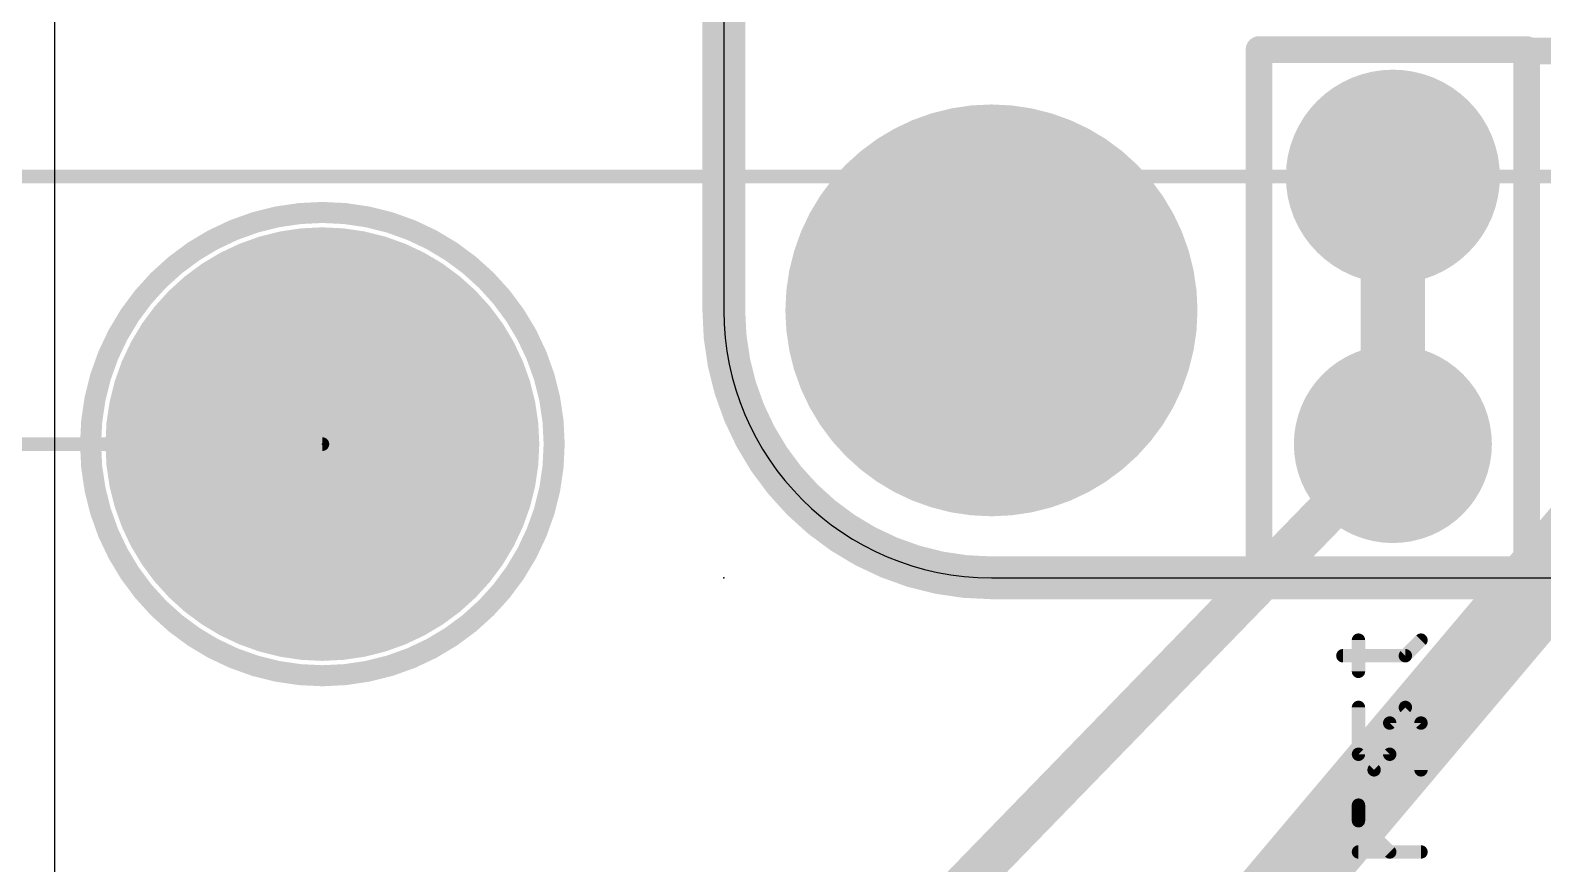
# Model space of a CAD drawing. Extents: x -40.9 to 40.6, y -25.5 to 30.2.
# Drawn here: x -31.98 to -17.63, y -14.15 to -6.23 of the extents above; entities that cross this region are included whole.
import ezdxf

# ---------------------------------------------------------------- set-up
doc = ezdxf.new("R2010")
doc.units = 0
for name, color, linetype in [('1', 12, 'CONTINUOUS'), ('16', 132, 'CONTINUOUS'), ('17', 110, 'CONTINUOUS'), ('20', 53, 'CONTINUOUS'), ('21', 40, 'CONTINUOUS'), ('23', 53, 'CONTINUOUS'), ('29', 253, 'CONTINUOUS'), ('30', 253, 'CONTINUOUS'), ('41', 12, 'CONTINUOUS'), ('42', 132, 'CONTINUOUS'), ('47', 253, 'CONTINUOUS')]:
    doc.layers.add(name, color=color, linetype=linetype)

# ---------------------------------------------------------------- blocks, each defined once
blk = doc.blocks.new('ROUNDP')
at = {"const_width": 0.5}
blk.add_lwpolyline([(0, -0.25, 1), (0, 0.25, 1), (0, -0.25)], format="xyb", dxfattribs=at)

msp = doc.modelspace()

# ---------------------------------------------------------------- linework, layer by layer
at = {"layer": '1'}
for points, const_width in [([(-22.866, -17.696), (-16.51, -10.16)], 0.8128), ([(-26.366, -17.696), (-19.05, -10.16)], 0.4064)]:
    msp.add_lwpolyline(points, dxfattribs=dict(at, const_width=const_width))
at = {"layer": '1', "const_width": 0.2032}
msp.add_lwpolyline([(-18.9771, -10.2308, 1), (-19.1229, -10.0892)], format="xyb", dxfattribs=at)
at = {"layer": '16', "const_width": 0.4064}
msp.add_lwpolyline([(-19.05, -10.16), (-19.05, -7.62)], dxfattribs=at)
at = {"layer": '16', "const_width": 0.2032}
for points in [[(-18.9484, -7.62, 1), (-19.1516, -7.62)], [(-19.1516, -10.16, 1), (-18.9484, -10.16)]]:
    msp.add_lwpolyline(points, format="xyb", dxfattribs=at)
at = {"layer": '20'}
msp.add_line((-31.75, -22.86), (-31.75, 22.86), dxfattribs=at)
at = {"layer": '21'}
for p, q in [((-25.4, -2.286), (-25.4, -8.89)), ((-22.86, -11.43), (22.86, -11.43))]:
    msp.add_line(p, q, dxfattribs=at)
for points, const_width in [([(-25.4, -8.89), (-25.4, 8.89)], 0.4064), ([(-17.78, -6.4135), (-20.32, -6.4135)], 0.254), ([(-20.32, -6.4135), (-20.32, -11.43)], 0.254), ([(-17.8054, -6.4262), (-16.0274, -6.4262)], 0.254), ([(-17.78, -11.303), (-17.78, -6.4135)], 0.254), ([(-19.05, -10.16), (-19.05, -7.62)], 0.4064), ([(22.86, -11.43), (-22.86, -11.43)], 0.4064), ([(-19.3765, -12.3184), (-19.3765, -12.0218)], 0.127), ([(-18.9316, -12.1701), (-18.7833, -12.0218)], 0.127), ([(-19.5248, -12.1701), (-18.9316, -12.1701)], 0.127), ([(-19.3765, -13.1056), (-19.3765, -12.6607)], 0.127), ([(-18.9316, -12.6607), (-19.0799, -12.809)], 0.127), ([(-18.7833, -12.809), (-18.9316, -12.6607)], 0.127), ([(-19.0799, -12.809), (-19.0799, -13.1056)], 0.127), ([(-18.7833, -13.2539), (-18.7833, -12.809)], 0.127), ([(-19.2282, -13.2539), (-19.3765, -13.1056)], 0.127), ([(-19.0799, -13.1056), (-19.2282, -13.2539)], 0.127), ([(-19.3765, -13.7369), (-19.3765, -13.5886)], 0.127), ([(-19.0799, -14.0335), (-19.3765, -13.7369)], 0.127), ([(-18.7833, -14.0335), (-19.3765, -14.0335)], 0.127)]:
    msp.add_lwpolyline(points, dxfattribs=dict(at, const_width=const_width))
for points, const_width in [([(-20.32, -6.35, 1), (-20.32, -6.477)], 0.127), ([(-20.2565, -6.4135, 1), (-20.3835, -6.4135)], 0.127), ([(-17.8054, -6.3627, 1), (-17.8054, -6.4897)], 0.127), ([(-17.7165, -6.4135, 1), (-17.8435, -6.4135)], 0.127), ([(-17.78, -6.477, 1), (-17.78, -6.35)], 0.127), ([(-18.9484, -7.62, 1), (-19.1516, -7.62)], 0.2032), ([(-29.21, -12.36, 1), (-29.21, -7.96, 1), (-29.21, -12.36)], 0.2), ([(-25.4, -8.89, 0.4142), (-22.86, -11.43)], 0.4064), ([(-25.2984, -8.89, 1), (-25.5016, -8.89)], 0.2032), ([(-25.5016, -8.89, 1), (-25.2984, -8.89)], 0.2032), ([(-19.1516, -10.16, 1), (-18.9484, -10.16)], 0.2032), ([(-22.86, -11.3284, 1), (-22.86, -11.5316)], 0.2032), ([(-22.86, -11.5316, 1), (-22.86, -11.3284)], 0.2032), ([(-17.8435, -11.303, 1), (-17.7165, -11.303)], 0.127), ([(-20.3835, -11.43, 1), (-20.2565, -11.43)], 0.127), ([(-19.3447, -12.0218, 1), (-19.4082, -12.0218)], 0.0635), ([(-18.7608, -12.0443, 1), (-18.8058, -11.9993)], 0.0635), ([(-19.5248, -12.1383, 1), (-19.5248, -12.2018)], 0.0635), ([(-18.954, -12.1476, 1), (-18.9091, -12.1925)], 0.0635), ([(-18.9316, -12.2018, 1), (-18.9316, -12.1383)], 0.0635), ([(-19.4082, -12.3184, 1), (-19.3447, -12.3184)], 0.0635), ([(-19.3447, -12.6607, 1), (-19.4082, -12.6607)], 0.0635), ([(-18.9091, -12.6383, 1), (-18.954, -12.6832)], 0.0635), ([(-18.9091, -12.6832, 1), (-18.954, -12.6383)], 0.0635), ([(-19.0481, -12.809, 1), (-19.1116, -12.809)], 0.0635), ([(-19.1023, -12.7866, 1), (-19.0574, -12.8315)], 0.0635), ([(-18.7516, -12.809, 1), (-18.815, -12.809)], 0.0635), ([(-18.8058, -12.8315, 1), (-18.7608, -12.7866)], 0.0635), ([(-19.354, -13.0832, 1), (-19.3989, -13.1281)], 0.0635), ([(-19.0574, -13.1281, 1), (-19.1023, -13.0832)], 0.0635), ([(-19.4082, -13.1056, 1), (-19.3447, -13.1056)], 0.0635), ([(-19.2506, -13.2315, 1), (-19.2057, -13.2764)], 0.0635), ([(-19.2506, -13.2764, 1), (-19.2057, -13.2315)], 0.0635), ([(-19.1116, -13.1056, 1), (-19.0481, -13.1056)], 0.0635), ([(-18.815, -13.2539, 1), (-18.7516, -13.2539)], 0.0635), ([(-19.3447, -13.5886, 1), (-19.4082, -13.5886)], 0.0635), ([(-19.354, -13.7145, 1), (-19.3989, -13.7594)], 0.0635), ([(-19.4082, -13.7369, 1), (-19.3447, -13.7369)], 0.0635), ([(-19.3765, -14.0017, 1), (-19.3765, -14.0653)], 0.0635), ([(-19.1023, -14.056, 1), (-19.0574, -14.011)], 0.0635), ([(-18.7833, -14.0653, 1), (-18.7833, -14.0017)], 0.0635)]:
    msp.add_lwpolyline(points, format="xyb", dxfattribs=dict(at, const_width=const_width))
msp.add_arc((-22.86, -8.89), 2.54, 180, 270, dxfattribs=at)
at = {"layer": '23'}
for p in [(-29.21, -10.16), (-25.4, -11.43)]:
    msp.add_point(p, dxfattribs=at)
at = {"layer": '30', "const_width": 0.6096}
msp.add_lwpolyline([(-19.05, -10.16), (-19.05, -7.62)], dxfattribs=at)
at = {"layer": '30', "const_width": 0.3048}
for points in [[(-18.8976, -7.62, 1), (-19.2024, -7.62)], [(-19.2024, -10.16, 1), (-18.8976, -10.16)]]:
    msp.add_lwpolyline(points, format="xyb", dxfattribs=at)
at = {"layer": '41', "const_width": 2.032}
msp.add_lwpolyline([(-29.21, -11.16, 1), (-29.21, -9.16, 1), (-29.21, -11.16)], format="xyb", dxfattribs=at)
at = {"layer": '42', "const_width": 2.032}
msp.add_lwpolyline([(-29.21, -11.16, 1), (-29.21, -9.16, 1), (-29.21, -11.16)], format="xyb", dxfattribs=at)
at = {"layer": '47', "const_width": 0.13}
for points in [[(0, -7.62), (-38.018, -7.62)], [(-29.21, -10.16), (-35.986, -10.16)]]:
    msp.add_lwpolyline(points, dxfattribs=at)
at = {"layer": '47', "const_width": 0.065}
msp.add_lwpolyline([(-29.21, -10.1925, 1), (-29.21, -10.1275)], format="xyb", dxfattribs=at)

# ---------------------------------------------------------------- block references
at = {"layer": '17', "xscale": 1.9304, "yscale": 1.9304, "rotation": 270}
msp.add_blockref('ROUNDP', (-19.05, -7.62), dxfattribs=at)
msp.add_blockref('ROUNDP', (-19.05, -7.62), dxfattribs=at)
at = {"layer": '17'}
for p, xscale, yscale in [((-22.86, -8.89), 3.81, 3.81), ((-22.86, -8.89), 3.81, 3.81), ((-29.21, -10.16), 4.016, 4.016), ((-29.21, -10.16), 4.016, 4.016), ((-19.05, -10.16), 1.778, 1.778), ((-19.05, -10.16), 1.778, 1.778)]:
    msp.add_blockref('ROUNDP', p, dxfattribs=dict(at, xscale=xscale, yscale=yscale))
at = {"layer": '29', "xscale": 2.032, "yscale": 2.032, "rotation": 270}
msp.add_blockref('ROUNDP', (-19.05, -7.62), dxfattribs=at)
at = {"layer": '29'}
for p, xscale, yscale in [((-22.86, -8.89), 3.9116, 3.9116), ((-29.21, -10.16), 4.1176, 4.1176), ((-19.05, -10.16), 1.8796, 1.8796)]:
    msp.add_blockref('ROUNDP', p, dxfattribs=dict(at, xscale=xscale, yscale=yscale))
at = {"layer": '30', "xscale": 2.032, "yscale": 2.032, "rotation": 270}
msp.add_blockref('ROUNDP', (-19.05, -7.62), dxfattribs=at)
at = {"layer": '30'}
for p, xscale, yscale in [((-22.86, -8.89), 3.9116, 3.9116), ((-29.21, -10.16), 4.1176, 4.1176), ((-19.05, -10.16), 1.8796, 1.8796)]:
    msp.add_blockref('ROUNDP', p, dxfattribs=dict(at, xscale=xscale, yscale=yscale))

doc.saveas('drawing.dxf')
